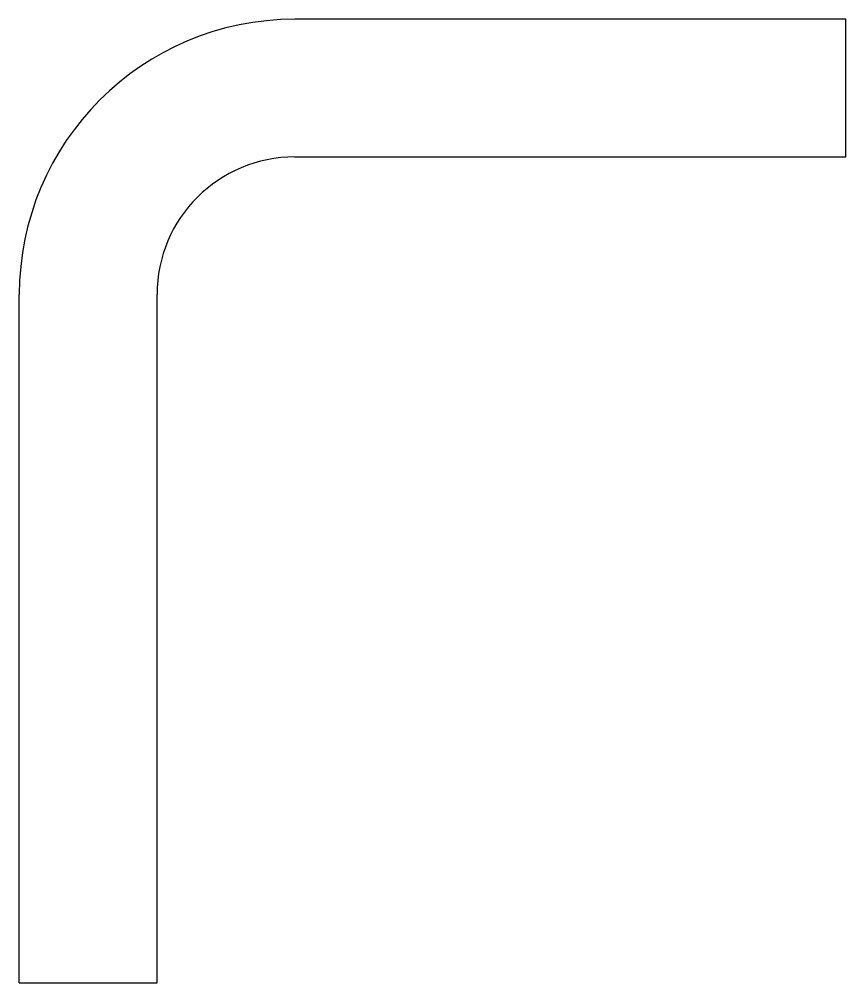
# Model space of a CAD drawing. Header units: metres. Extents: x 6 to 12, y 9 to 16.
import ezdxf

# ---------------------------------------------------------------- set-up
doc = ezdxf.new("R2010")
doc.units = ezdxf.units.M
doc.layers.get('0').update_dxf_attribs({"lineweight": 25, "true_color": 0xffffff})

msp = doc.modelspace()

# ---------------------------------------------------------------- linework, layer by layer
for p, q in [((12, 16), (8, 16)), ((12, 15), (12, 16)), ((8, 15), (12, 15)), ((6, 9), (6, 14)), ((7, 9), (7, 14)), ((6, 9), (7, 9))]:
    msp.add_line(p, q)
for radius in [2, 1]:
    msp.add_arc((8, 14), radius, 90, 180)

doc.saveas('drawing.dxf')
